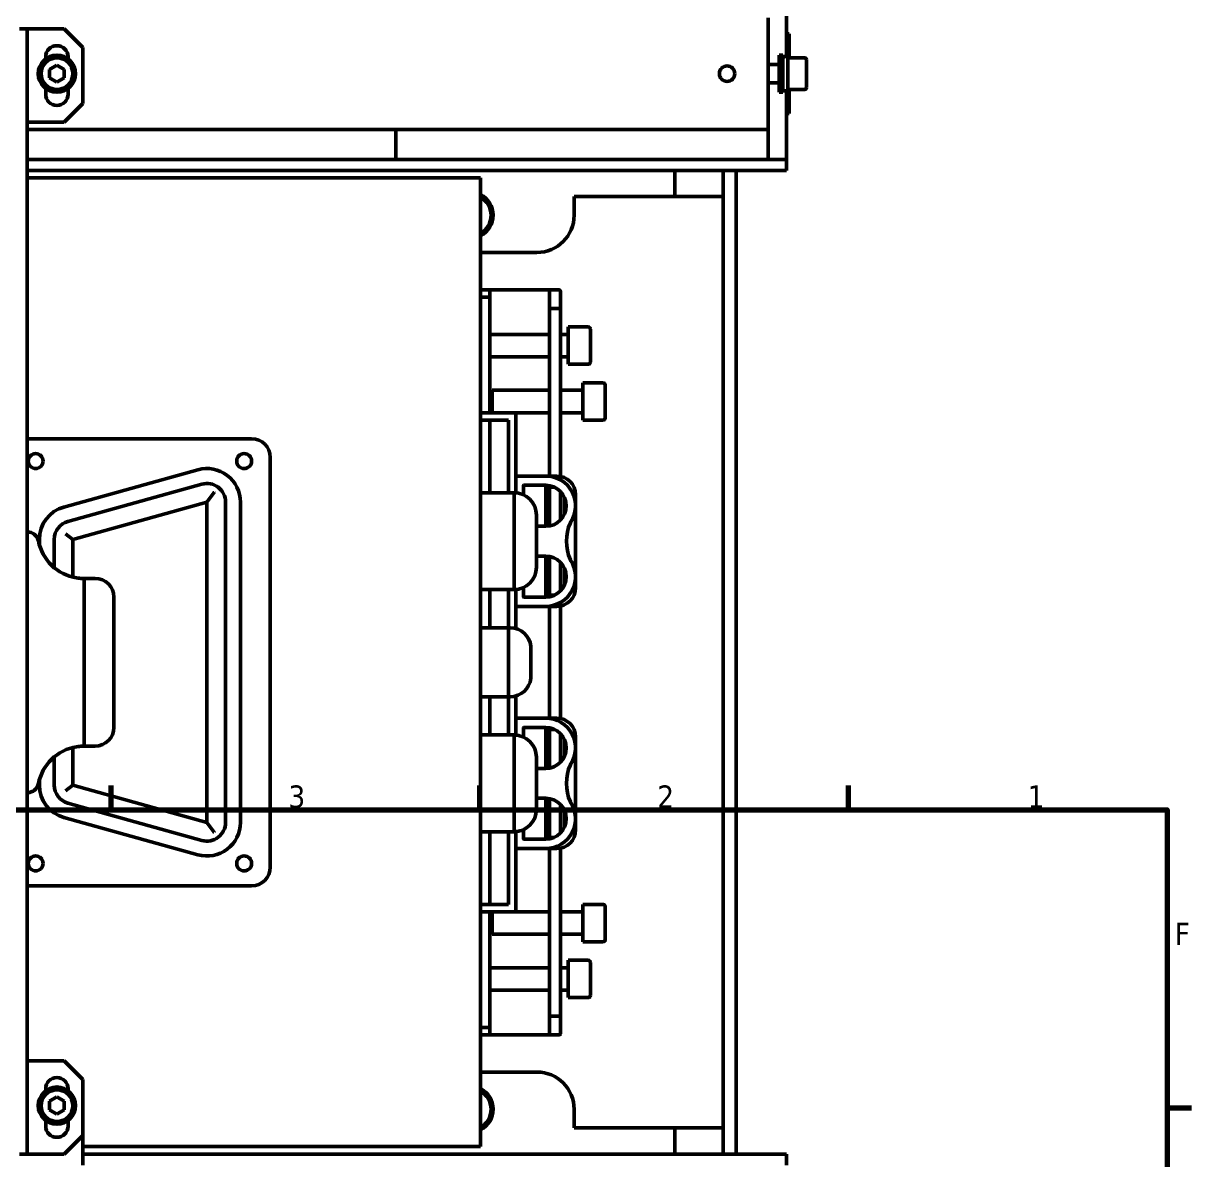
# Model space of a CAD drawing. Header units: millimetres. Extents: x 0 to 792, y -110 to 1285.
# Drawn here: x 471.4 to 785.2, y 452.8 to 757.8 of the extents above; entities that cross this region are included whole.
import ezdxf

# ---------------------------------------------------------------- set-up
doc = ezdxf.new("R2010")
doc.units = ezdxf.units.MM
doc.header["$LTSCALE"] = 1.333333
doc.layers.add('Border (ISO)', color=7, linetype='Continuous', lineweight=70)
doc.layers.add('Visible (ISO)', color=7, linetype='Continuous', lineweight=50)
doc.styles.add('Note Text (JIS)', font='tahoma.ttf')

# ---------------------------------------------------------------- blocks, each defined once
blk = doc.blocks.new('Borders Default Border')
at = {"layer": 'Border (ISO)'}
for p, q in [((371.25, 410), (371.25, 414.9)), ((445.5, 410), (445.5, 414.9)), ((519.75, 410), (519.75, 414.9)), ((584, 350), (588.9, 350))]:
    blk.add_line(p, q, dxfattribs=at)
at = {"layer": 'Border (ISO)', "flags": 128}
blk.add_lwpolyline([(10, 10), (10, 410), (584, 410), (584, 10), (10, 10)], dxfattribs=at)
at = {"layer": 'Border (ISO)', "char_height": 4.5, "attachment_point": 7, "style": 'Note Text (JIS)'}
for s, insert in [('3', (406.97, 410.31)), ('2', (481.26, 410.4)), ('1', (555.86, 410.4)), ('F', (585.49, 382.75))]:
    blk.add_mtext(s, dxfattribs=dict(at, insert=insert))

msp = doc.modelspace()

# ---------------------------------------------------------------- linework, layer by layer
at = {"layer": 'Visible (ISO)'}
for p, q in [((676.43, 748.86), (676.43, 764.26)), ((472.43, 756.26), (470.43, 756.26)), ((472.43, 756.26), (472.43, 746.26)), ((472.43, 756.26), (482.43, 756.26)), ((487.43, 751.26), (482.43, 756.26)), ((671.43, 729.26), (671.43, 759.26)), ((677.15, 754.93), (676.43, 754.93)), ((677.15, 754.93), (677.15, 748.51)), ((487.43, 751.26), (487.43, 736.26)), ((477.43, 748.76), (477.43, 748.26)), ((483.43, 748.26), (483.43, 748.76)), ((674.43, 739.26), (674.43, 749.26)), ((675.43, 749.26), (674.43, 749.26)), ((675.43, 739.26), (675.43, 749.26)), ((676, 748.86), (675.43, 748.86)), ((676.73, 739.66), (676.73, 748.85)), ((681.23, 748.51), (676.73, 748.51)), ((681.73, 748.01), (681.73, 740.51)), ((472.43, 464.26), (472.43, 746.26)), ((478.43, 745.41), (480.43, 746.57)), ((478.43, 743.1), (478.43, 745.41)), ((480.43, 746.57), (482.43, 745.41)), ((482.43, 745.41), (482.43, 743.1)), ((674.43, 746.76), (671.43, 746.76)), ((480.43, 741.95), (478.43, 743.1)), ((482.43, 743.1), (480.43, 741.95)), ((674.43, 741.76), (671.43, 741.76)), ((477.43, 740.26), (477.43, 738.76)), ((480.17, 739.67), (480.17, 740.02)), ((480.64, 740.01), (480.64, 739.66)), ((480.69, 740.02), (480.69, 739.67)), ((483.43, 738.76), (483.43, 740.26)), ((675.43, 739.26), (674.43, 739.26)), ((676.73, 739.66), (675.43, 739.66)), ((676.43, 721.26), (676.43, 739.66)), ((681.23, 740.01), (676.73, 740.01)), ((677.15, 740.01), (677.15, 733.59)), ((482.43, 731.26), (487.43, 736.26)), ((482.43, 731.26), (472.43, 731.26)), ((677.15, 733.59), (676.43, 733.59)), ((668.43, 729.26), (472.43, 729.26)), ((571.43, 721.26), (571.43, 729.26)), ((671.43, 729.26), (668.43, 729.26)), ((671.43, 721.26), (671.43, 729.26)), ((671.43, 721.26), (472.43, 721.26)), ((671.43, 721.26), (676.43, 721.26)), ((676.36, 718.26), (676.36, 721.26)), ((472.43, 718.26), (676.36, 718.26)), ((594.23, 716.26), (472.43, 716.26)), ((594.23, 456.26), (594.23, 716.26)), ((646.36, 711.26), (646.36, 718.26)), ((659.36, 711.26), (659.36, 718.26)), ((662.89, 718.26), (662.89, 454.26)), ((619.36, 711.26), (619.36, 706.26)), ((659.36, 711.26), (619.36, 711.26)), ((659.36, 461.26), (659.36, 711.26)), ((609.36, 696.26), (594.23, 696.26)), ((596.73, 686.26), (594.23, 686.26)), ((594.23, 684.26), (596.73, 684.26)), ((612.73, 686.26), (596.73, 686.26)), ((596.73, 684.26), (596.73, 686.26)), ((596.73, 684.26), (596.73, 653.26)), ((615.23, 686.26), (612.73, 686.26)), ((612.73, 686.26), (612.73, 681.26)), ((615.73, 681.26), (615.73, 685.76)), ((612.73, 681.26), (615.73, 681.26)), ((612.73, 681.26), (612.73, 636.26)), ((615.73, 681.26), (615.73, 636.16)), ((617.73, 676.26), (617.73, 666.26)), ((623.13, 676.26), (617.73, 676.26)), ((623.73, 675.66), (623.73, 666.86)), ((612.73, 674.26), (596.73, 674.26)), ((617.63, 674.26), (615.73, 674.26)), ((612.73, 668.26), (596.73, 668.26)), ((617.63, 668.26), (615.73, 668.26)), ((623.13, 666.26), (617.73, 666.26)), ((596.73, 658.65), (597.35, 659.26)), ((597.35, 659.26), (597.35, 653.26)), ((612.73, 659.26), (597.35, 659.26)), ((621.63, 659.26), (615.73, 659.26)), ((621.73, 661.26), (621.73, 651.26)), ((627.13, 661.26), (621.73, 661.26)), ((627.73, 660.66), (627.73, 651.86)), ((603.73, 653.26), (594.23, 653.26)), ((596.73, 653.87), (597.35, 653.26)), ((603.73, 653.26), (603.73, 631.74)), ((612.73, 653.26), (603.73, 653.26)), ((621.63, 653.26), (615.73, 653.26)), ((601.73, 651.26), (594.23, 651.26)), ((596.73, 651.26), (596.73, 631.76)), ((601.73, 651.26), (601.73, 631.76)), ((627.13, 651.26), (621.73, 651.26)), ((532.73, 646.26), (472.73, 646.26)), ((537.73, 531.26), (537.73, 641.26)), ((518.33, 637.93), (482.33, 627.93)), ((483.4, 624.08), (519.4, 634.08)), ((603.73, 636.26), (611.73, 636.26)), ((603.73, 631.74), (603.73, 636.26)), ((611.73, 636.26), (614.73, 636.26)), ((520.73, 629.26), (522.62, 631.74)), ((594.23, 631.76), (603.23, 631.76)), ((603.23, 631.49), (603.23, 631.76)), ((603.23, 630.53), (603.23, 631.49)), ((605.73, 631.21), (605.73, 633.76)), ((605.73, 633.76), (611.73, 633.76)), ((611.73, 622.76), (611.73, 633.26)), ((611.73, 633.26), (614.03, 633.26)), ((612.73, 633.26), (612.73, 622.85)), ((615.73, 632.03), (615.73, 624.48)), ((619.73, 631.26), (619.73, 606.26)), ((520.73, 629.26), (484.73, 619.26)), ((520.73, 543.26), (520.73, 629.26)), ((525.73, 629.26), (525.73, 543.26)), ((529.73, 543.26), (529.73, 629.26)), ((603.23, 629.8), (603.23, 630.53)), ((603.23, 629.8), (603.23, 625.26)), ((616.73, 630.55), (616.73, 625.97)), ((603.23, 625.26), (603.23, 620.72)), ((609.23, 611.76), (609.23, 625.76)), ((611.73, 622.76), (609.23, 622.76)), ((472.53, 621.26), (472.43, 621.26)), ((475.73, 619.26), (475.73, 617.76)), ((479.73, 611.65), (479.73, 619.26)), ((482.73, 620.78), (484.73, 619.26)), ((484.73, 619.26), (484.73, 609.12)), ((603.23, 619.72), (603.23, 620.72)), ((603.23, 617.8), (603.23, 619.72)), ((603.23, 616.8), (603.23, 617.8)), ((603.23, 616.8), (603.23, 612.26)), ((603.23, 612.26), (603.23, 607.72)), ((609.23, 614.76), (611.73, 614.76)), ((611.73, 604.26), (611.73, 614.76)), ((612.73, 614.67), (612.73, 604.26)), ((615.73, 613.03), (615.73, 605.48)), ((487.47, 608.76), (487.47, 608.76)), ((487.73, 608.76), (487.47, 608.76)), ((487.73, 608.76), (487.73, 563.76)), ((487.73, 608.76), (489.73, 608.76)), ((490.73, 608.76), (489.73, 608.76)), ((616.73, 611.55), (616.73, 606.97)), ((603.23, 605.76), (594.23, 605.76)), ((596.73, 605.76), (596.73, 595.51)), ((601.73, 605.76), (601.73, 595.51)), ((603.23, 606.99), (603.23, 607.72)), ((603.23, 606.03), (603.23, 606.99)), ((603.23, 605.76), (603.23, 606.03)), ((603.73, 605.78), (603.73, 595.3)), ((603.73, 601.26), (603.73, 605.78)), ((605.73, 603.76), (605.73, 606.3)), ((495.73, 603.76), (495.73, 568.76)), ((611.73, 603.76), (605.73, 603.76)), ((614.03, 604.26), (611.73, 604.26)), ((611.73, 601.26), (603.73, 601.26)), ((614.73, 601.26), (611.73, 601.26)), ((612.73, 601.26), (612.73, 571.26)), ((615.73, 601.36), (615.73, 571.16)), ((594.23, 595.51), (601.73, 595.51)), ((601.73, 595.01), (601.73, 595.51)), ((602.23, 595.51), (601.73, 595.51)), ((601.73, 590.88), (601.73, 595.01)), ((601.73, 586.76), (601.73, 590.88)), ((607.71, 590.56), (607.71, 581.96)), ((601.73, 585.76), (601.73, 586.76)), ((601.73, 581.63), (601.73, 585.76)), ((601.73, 577.51), (601.73, 581.63)), ((601.73, 577.01), (601.73, 577.51)), ((601.73, 577.01), (594.23, 577.01)), ((596.73, 577.01), (596.73, 566.76)), ((601.73, 577.01), (601.73, 566.76)), ((602.23, 577.01), (601.73, 577.01)), ((603.73, 577.22), (603.73, 566.74)), ((603.73, 571.26), (611.73, 571.26)), ((603.73, 566.74), (603.73, 571.26)), ((611.73, 571.26), (614.73, 571.26)), ((605.73, 566.21), (605.73, 568.76)), ((605.73, 568.76), (611.73, 568.76)), ((611.73, 557.76), (611.73, 568.26)), ((611.73, 568.26), (614.03, 568.26)), ((612.73, 568.26), (612.73, 557.85)), ((594.23, 566.76), (603.23, 566.76)), ((603.23, 566.49), (603.23, 566.76)), ((603.23, 565.53), (603.23, 566.49)), ((603.23, 564.8), (603.23, 565.53)), ((603.23, 564.8), (603.23, 560.26)), ((615.73, 567.03), (615.73, 559.48)), ((616.73, 565.55), (616.73, 560.97)), ((619.73, 566.26), (619.73, 541.26)), ((484.73, 563.39), (484.73, 553.26)), ((487.47, 563.76), (487.47, 563.76)), ((487.47, 563.76), (487.73, 563.76)), ((489.73, 563.76), (487.73, 563.76)), ((490.73, 563.76), (489.73, 563.76)), ((479.73, 553.26), (479.73, 560.86)), ((603.23, 560.26), (603.23, 555.72)), ((609.23, 546.76), (609.23, 560.76)), ((603.23, 554.72), (603.23, 555.72)), ((611.73, 557.76), (609.23, 557.76)), ((475.73, 554.76), (475.73, 553.26)), ((482.73, 551.74), (484.73, 553.26)), ((484.73, 553.26), (520.73, 543.26)), ((603.23, 552.8), (603.23, 554.72)), ((603.23, 551.8), (603.23, 552.8)), ((472.43, 551.26), (472.53, 551.26)), ((603.23, 551.8), (603.23, 547.26)), ((609.23, 549.76), (611.73, 549.76)), ((611.73, 539.26), (611.73, 549.76)), ((612.73, 549.67), (612.73, 539.26)), ((519.4, 538.44), (483.4, 548.44)), ((603.23, 547.26), (603.23, 542.72)), ((615.73, 548.03), (615.73, 540.48)), ((616.73, 546.55), (616.73, 541.97)), ((482.33, 544.59), (518.33, 534.59)), ((520.73, 543.26), (522.62, 540.78)), ((603.23, 540.76), (594.23, 540.76)), ((596.73, 540.76), (596.73, 521.26)), ((601.73, 540.76), (601.73, 521.26)), ((603.23, 541.99), (603.23, 542.72)), ((603.23, 541.03), (603.23, 541.99)), ((603.23, 540.76), (603.23, 541.03)), ((603.73, 540.78), (603.73, 519.26)), ((603.73, 536.26), (603.73, 540.78)), ((605.73, 538.76), (605.73, 541.3)), ((611.73, 538.76), (605.73, 538.76)), ((614.03, 539.26), (611.73, 539.26)), ((611.73, 536.26), (603.73, 536.26)), ((614.73, 536.26), (611.73, 536.26)), ((612.73, 536.26), (612.73, 491.26)), ((615.73, 536.36), (615.73, 491.26)), ((472.73, 526.26), (532.73, 526.26)), ((601.73, 521.26), (594.23, 521.26)), ((621.73, 521.26), (621.73, 511.26)), ((627.13, 521.26), (621.73, 521.26)), ((603.73, 519.26), (594.23, 519.26)), ((596.73, 519.26), (596.73, 488.26)), ((596.73, 518.65), (597.35, 519.26)), ((597.35, 519.26), (597.35, 513.26)), ((612.73, 519.26), (603.73, 519.26)), ((621.63, 519.26), (615.73, 519.26)), ((627.73, 520.66), (627.73, 511.86)), ((596.73, 513.87), (597.35, 513.26)), ((612.73, 513.26), (597.35, 513.26)), ((621.63, 513.26), (615.73, 513.26)), ((627.13, 511.26), (621.73, 511.26)), ((617.73, 506.26), (617.73, 496.26)), ((623.13, 506.26), (617.73, 506.26)), ((623.73, 505.66), (623.73, 496.86)), ((612.73, 504.26), (596.73, 504.26)), ((617.63, 504.26), (615.73, 504.26)), ((612.73, 498.26), (596.73, 498.26)), ((617.63, 498.26), (615.73, 498.26)), ((623.13, 496.26), (617.73, 496.26)), ((615.73, 491.26), (612.73, 491.26)), ((612.73, 491.26), (612.73, 486.26)), ((615.73, 486.76), (615.73, 491.26)), ((596.73, 488.26), (594.23, 488.26)), ((596.73, 486.26), (596.73, 488.26)), ((594.23, 486.26), (596.73, 486.26)), ((596.73, 486.26), (612.73, 486.26)), ((612.73, 486.26), (615.23, 486.26)), ((482.43, 479.26), (472.43, 479.26)), ((482.43, 479.26), (487.43, 474.26)), ((487.43, 459.26), (487.43, 474.26)), ((594.23, 476.26), (609.36, 476.26)), ((477.43, 471.26), (477.43, 471.76)), ((483.43, 471.76), (483.43, 471.26)), ((478.43, 468.41), (480.43, 469.57)), ((478.43, 466.1), (478.43, 468.41)), ((480.43, 469.57), (482.43, 468.41)), ((482.43, 468.41), (482.43, 466.1)), ((480.43, 464.95), (478.43, 466.1)), ((482.43, 466.1), (480.43, 464.95)), ((619.36, 466.26), (619.36, 461.26)), ((472.43, 464.26), (472.43, 454.26)), ((477.43, 461.76), (477.43, 463.26)), ((480.17, 462.67), (480.17, 463.02)), ((480.64, 463.01), (480.64, 462.66)), ((480.69, 463.02), (480.69, 462.67)), ((483.43, 463.26), (483.43, 461.76)), ((619.36, 461.26), (659.36, 461.26)), ((646.36, 454.26), (646.36, 461.26)), ((659.36, 454.26), (659.36, 461.26)), ((487.43, 459.26), (482.43, 454.26)), ((487.43, 459.26), (487.43, 451.26)), ((487.43, 456.26), (594.23, 456.26)), ((470.43, 454.26), (472.43, 454.26)), ((472.43, 454.26), (482.43, 454.26)), ((676.36, 454.26), (487.43, 454.26)), ((676.36, 451.26), (676.36, 454.26))]:
    msp.add_line(p, q, dxfattribs=at)
for centre, radius in [((480.43, 744.26), 5), ((480.43, 744.26), 4.25), ((660.43, 744.26), 2.07), ((474.73, 640.26), 2), ((530.73, 640.26), 2), ((474.73, 532.26), 2), ((530.73, 532.26), 2), ((480.43, 467.26), 5), ((480.43, 467.26), 4.25)]:
    msp.add_circle(centre, radius, dxfattribs=at)
for centre, radius, start, end in [((480.43, 748.76), 3, 0, 180), ((480.43, 744.26), 4.6, 273.2402, 266.7598), ((681.23, 748.01), 0.5, 0, 90), ((681.23, 740.51), 0.5, 270, 0), ((480.43, 738.76), 3, 180, 0), ((480.43, 744.26), 4.6, 266.7598, 272.656), ((591.36, 706.26), 6.25, 297.4042, 62.5959), ((591.36, 706.26), 5.67, 300.4872, 59.5128), ((609.36, 706.26), 10, 270, 0), ((615.23, 685.76), 0.5, 0, 90), ((623.13, 675.66), 0.6, 0, 90), ((617.63, 674.36), 0.1, 270, 0), ((617.63, 668.16), 0.1, 0, 90), ((623.13, 666.86), 0.6, 270, 0), ((621.63, 659.36), 0.1, 270, 0), ((627.13, 660.66), 0.6, 0, 90), ((621.63, 653.16), 0.1, 0, 90), ((627.13, 651.86), 0.6, 270, 0), ((472.73, 641.26), 5, 90, 93.5039), ((532.73, 641.26), 5, 0, 90), ((520.73, 629.26), 9, 0, 105.5241), ((520.73, 629.26), 5, 0, 105.5241), ((611.73, 628.26), 8, 325.5521, 90), ((614.73, 631.26), 5, 0, 90), ((603.23, 625.76), 6, 0, 90), ((607.13, 632.26), 2, 131.4096, 134.427), ((611.73, 628.26), 5.5, 270, 90), ((484.73, 619.26), 9, 105.5241, 180), ((484.73, 619.26), 5, 105.5241, 180), ((629.8, 618.76), 12.5, 156.5481, 203.452), ((472.53, 618.26), 3, 11.16, 90), ((487.73, 621.26), 12.5, 191.16, 260.7931), ((611.73, 609.26), 5.5, 270, 90), ((611.73, 609.26), 8, 270, 34.4479), ((490.73, 603.76), 5, 0, 90), ((603.23, 611.76), 6, 270, 0), ((614.73, 606.26), 5, 270, 0), ((607.13, 605.26), 2, 225.573, 228.5904), ((602.23, 590.01), 5.5, 5.7392, 90), ((602.23, 582.51), 5.5, 270, 354.2608), ((611.73, 563.26), 8, 325.5521, 90), ((614.73, 566.26), 5, 0, 90), ((490.73, 568.76), 5, 270, 0), ((607.13, 567.26), 2, 131.4096, 134.427), ((611.73, 563.26), 5.5, 270, 90), ((603.23, 560.76), 6, 0, 90), ((487.73, 551.26), 12.5, 99.2069, 168.8401), ((629.8, 553.76), 12.5, 156.5481, 203.452), ((472.53, 554.26), 3, 270, 348.8401), ((484.73, 553.26), 9, 180, 254.4759), ((484.73, 553.26), 5, 180, 254.4759), ((611.73, 544.26), 5.5, 270, 90), ((603.23, 546.76), 6, 270, 0), ((611.73, 544.26), 8, 270, 34.4479), ((520.73, 543.26), 9, 254.4759, 0), ((520.73, 543.26), 5, 254.4759, 0), ((614.73, 541.26), 5, 270, 0), ((607.13, 540.26), 2, 225.573, 228.5904), ((532.73, 531.26), 5, 270, 0), ((472.73, 531.26), 5, 266.4961, 270), ((627.13, 520.66), 0.6, 0, 90), ((621.63, 519.36), 0.1, 270, 0), ((621.63, 513.16), 0.1, 0, 90), ((627.13, 511.86), 0.6, 270, 0), ((623.13, 505.66), 0.6, 0, 90), ((617.63, 504.36), 0.1, 270, 0), ((617.63, 498.16), 0.1, 0, 90), ((623.13, 496.86), 0.6, 270, 0), ((615.23, 486.76), 0.5, 270, 0), ((480.43, 471.76), 3, 0, 180), ((609.36, 466.26), 10, 0, 90), ((480.43, 467.26), 4.6, 273.2402, 266.7598), ((591.36, 466.26), 6.25, 297.4042, 62.5959), ((591.36, 466.26), 5.67, 300.4872, 59.5128), ((480.43, 461.76), 3, 180, 0), ((480.43, 467.26), 4.6, 266.7598, 272.656)]:
    msp.add_arc(centre, radius, start, end, dxfattribs=at)
for centre, start_param, end_param in [((676.01, 744.26), 1.515486, 1.617317), ((677.44, 744.26), 1.627513, 1.731026)]:
    msp.add_ellipse(centre, major_axis=(12.64, -0.01), ratio=0.36397, start_param=start_param, end_param=end_param, dxfattribs=at)
for points in [[(522.35, 631.78), (522.44, 631.77), (522.53, 631.76), (522.62, 631.74)], [(522.73, 631.5), (522.7, 631.58), (522.66, 631.66), (522.62, 631.74)], [(522.35, 540.73), (522.44, 540.75), (522.53, 540.76), (522.62, 540.78)], [(522.73, 541.02), (522.7, 540.94), (522.66, 540.86), (522.62, 540.78)]]:
    msp.add_open_spline(points, degree=3, dxfattribs=at)
for points, knots in [([(485.73, 608.92), (485.98, 608.88), (486.25, 608.84), (486.74, 608.8), (486.97, 608.78), (487.27, 608.77), (487.38, 608.76), (487.47, 608.76)], [0.3057134, 0.3057134, 0.3057134, 0.3057134, 0.3814601, 0.3814601, 0.4572069, 0.4572069, 0.5078697, 0.5078697, 0.5078697, 0.5078697]), ([(487.47, 563.76), (487.38, 563.75), (487.27, 563.75), (486.97, 563.74), (486.74, 563.72), (486.25, 563.67), (485.98, 563.64), (485.73, 563.6)], [-0.5078697, -0.5078697, -0.5078697, -0.5078697, -0.4572069, -0.4572069, -0.3814601, -0.3814601, -0.3057134, -0.3057134, -0.3057134, -0.3057134])]:
    msp.add_open_spline(points, degree=3, knots=knots, dxfattribs=at)

# ---------------------------------------------------------------- block references
at = {"xscale": 1.333333333333333, "yscale": 1.333333333333333, "zscale": 1.333333333333333}
msp.add_blockref('Borders Default Border', (0, 0), dxfattribs=at)

doc.saveas('drawing.dxf')
